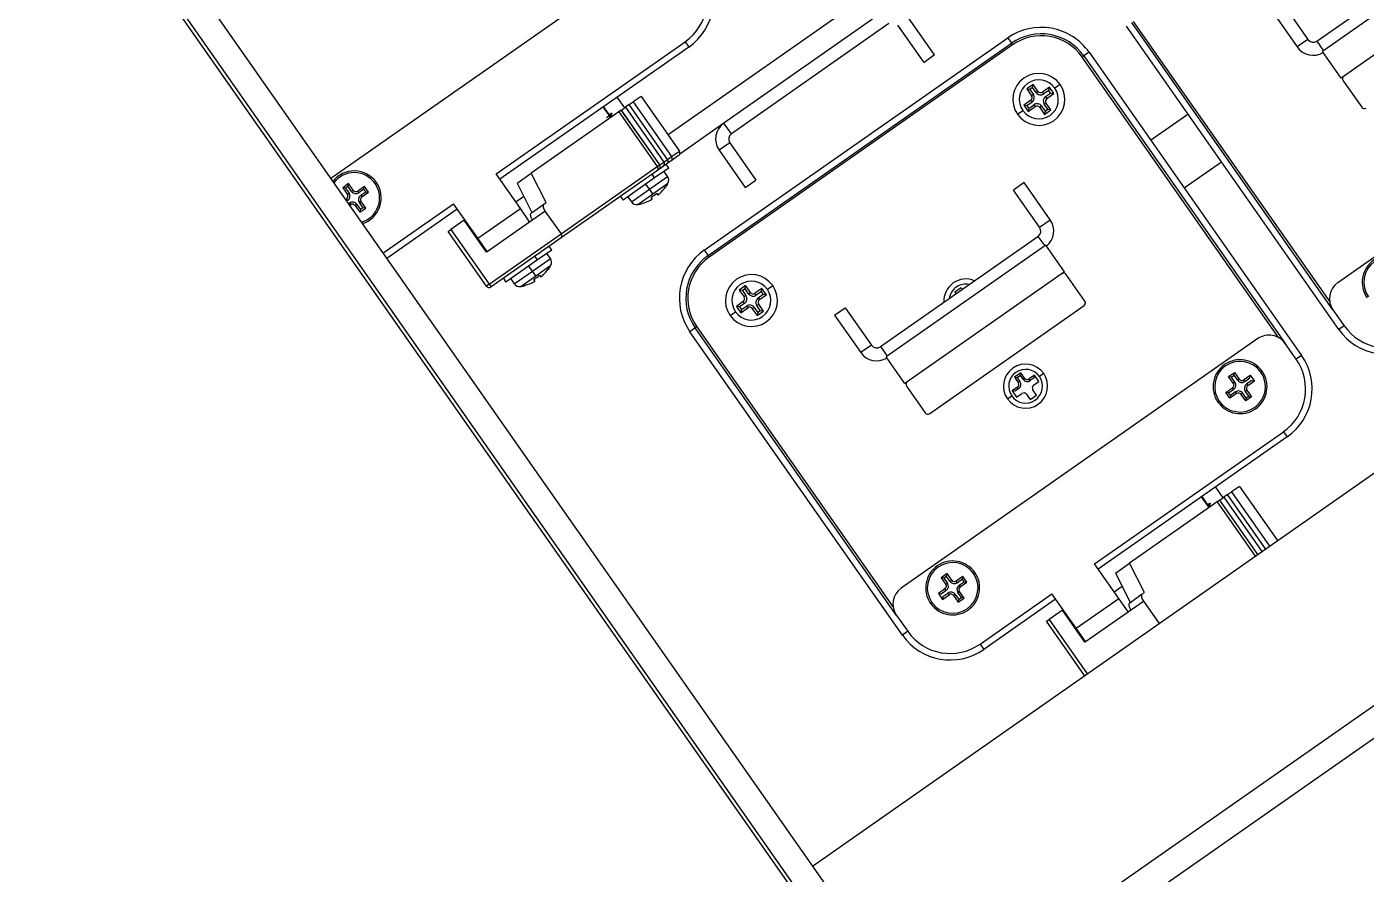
# Model space of a CAD drawing. Header units: millimetres. Extents: x 152904052 to 153933663, y 538271515 to 539240469.
# Drawn here: x 153459644.4 to 153459850.5, y 538574545 to 538574675.4 of the extents above; entities that cross this region are included whole.
import ezdxf

# ---------------------------------------------------------------- set-up
doc = ezdxf.new("R2010")
doc.units = ezdxf.units.MM
doc.layers.add('POWR', color=5, linetype='Continuous')

msp = doc.modelspace()

# ---------------------------------------------------------------- linework, layer by layer
at = {"layer": 'POWR', "color": 7}
for p, q in [((153459595.43, 538574788.78), (153459782.08, 538574522.22)), ((153459778.39, 538574519.64), (153459591.75, 538574786.19)), ((153459592.16, 538574786.48), (153459778.8, 538574519.93)), ((153459765.27, 538574546.22), (153460074.7, 538574762.89)), ((153458327.77, 538573498.9), (153460123.35, 538574756.18)), ((153459245.74, 538574146.67), (153460091.51, 538574738.89)), ((153459842.92, 538574673.23), (153459867.16, 538574690.21)), ((153459868.36, 538574688.85), (153459843.78, 538574671.64)), ((153459741.75, 538574687.48), (153459691.16, 538574652.06)), ((153459780.54, 538574685.04), (153459743.06, 538574658.79)), ((153459871.23, 538574684.75), (153459846.65, 538574667.54)), ((153459837.51, 538574679.21), (153459841.52, 538574673.47)), ((153459775.9, 538574677.58), (153459751.65, 538574660.6)), ((153459784.09, 538574671.11), (153459780.08, 538574676.84)), ((153459835.87, 538574678.06), (153459839.88, 538574672.33)), ((153459777.05, 538574675.94), (153459752.8, 538574658.96)), ((153459782.46, 538574669.96), (153459778.44, 538574675.69)), ((153459846.29, 538574628.84), (153459813.59, 538574675.53)), ((153459845.39, 538574631.87), (153459814.41, 538574676.1)), ((153459814.66, 538574676.27), (153459844.88, 538574633.11)), ((153459901.01, 538574674.47), (153459846.12, 538574636.04)), ((153459716.6, 538574652.78), (153459745.68, 538574673.14)), ((153459746.25, 538574672.32), (153459717.17, 538574651.96)), ((153459745.68, 538574673.14), (153459746.25, 538574672.32)), ((153459748.63, 538574641.03), (153459795.33, 538574673.72)), ((153459749.21, 538574640.21), (153459795.9, 538574672.9)), ((153459796.07, 538574672.66), (153459749.38, 538574639.96)), ((153459795.33, 538574673.72), (153459795.9, 538574672.9)), ((153459796.07, 538574672.66), (153459795.9, 538574672.9)), ((153459841.52, 538574673.47), (153459839.88, 538574672.33)), ((153459842.92, 538574673.23), (153459843.95, 538574671.75)), ((153459784.09, 538574671.11), (153459782.46, 538574669.96)), ((153459806.8, 538574670.77), (153459807.04, 538574670.94)), ((153459837.02, 538574627.6), (153459806.8, 538574670.77)), ((153459807.86, 538574671.51), (153459807.04, 538574670.94)), ((153459807.04, 538574670.94), (153459838.01, 538574626.7)), ((153459807.86, 538574671.51), (153459840.55, 538574624.82)), ((153459846.65, 538574667.54), (153459843.78, 538574671.64)), ((153459799.23, 538574666.57), (153459798.25, 538574665.88)), ((153459799.15, 538574666.08), (153459798.74, 538574665.8)), ((153459799.15, 538574666.08), (153459799.23, 538574666.57)), ((153459799.69, 538574665.3), (153459799.15, 538574666.08)), ((153459799.98, 538574665.51), (153459799.23, 538574666.57)), ((153459801.74, 538574666.13), (153459800.68, 538574665.38)), ((153459801.66, 538574665.64), (153459801.74, 538574666.13)), ((153459802.43, 538574665.15), (153459801.74, 538574666.13)), ((153459803.4, 538574666.55), (153459802.58, 538574665.98)), ((153459846.94, 538574667.13), (153459849.81, 538574663.04)), ((153459735.2, 538574664.58), (153459736.34, 538574662.94)), ((153459738.9, 538574664.73), (153459737.7, 538574663.89)), ((153459738.9, 538574664.73), (153459744.81, 538574656.29)), ((153459798.87, 538574664.12), (153459797.81, 538574663.38)), ((153459798.74, 538574665.8), (153459798.25, 538574665.88)), ((153459798.25, 538574665.88), (153459799, 538574664.82)), ((153459798.74, 538574665.8), (153459799.29, 538574665.02)), ((153459799.08, 538574663.83), (153459798.87, 538574664.12)), ((153459799.29, 538574665.02), (153459799, 538574664.82)), ((153459799.69, 538574665.3), (153459799.98, 538574665.51)), ((153459800.88, 538574665.1), (153459800.68, 538574665.38)), ((153459801.66, 538574665.64), (153459800.88, 538574665.1)), ((153459801.16, 538574664.69), (153459801.94, 538574665.23)), ((153459801.16, 538574664.69), (153459801.37, 538574664.4)), ((153459801.37, 538574664.4), (153459802.43, 538574665.15)), ((153459801.94, 538574665.23), (153459801.66, 538574665.64)), ((153459801.94, 538574665.23), (153459802.43, 538574665.15)), ((153459735.49, 538574662.34), (153459721.99, 538574652.89)), ((153459734.23, 538574661.46), (153459733.08, 538574663.1)), ((153459734.29, 538574661.51), (153459733.15, 538574663.15)), ((153459734.25, 538574662.09), (153459734.03, 538574661.89)), ((153459734.08, 538574661.97), (153459734.25, 538574662.09)), ((153459734.25, 538574662.09), (153459734.44, 538574662.17)), ((153459735.87, 538574662.61), (153459735.49, 538574662.34)), ((153459735.49, 538574662.34), (153459741.4, 538574653.91)), ((153459741.78, 538574654.18), (153459735.87, 538574662.61)), ((153459735.87, 538574662.61), (153459735.88, 538574662.61)), ((153459735.88, 538574662.61), (153459736.5, 538574663.05)), ((153459741.78, 538574654.18), (153459735.88, 538574662.61)), ((153459737.07, 538574663.45), (153459736.5, 538574663.05)), ((153459736.5, 538574663.05), (153459742.41, 538574654.62)), ((153459742.98, 538574655.02), (153459737.07, 538574663.45)), ((153459737.07, 538574663.45), (153459737.08, 538574663.45)), ((153459737.08, 538574663.45), (153459737.7, 538574663.89)), ((153459742.98, 538574655.02), (153459737.08, 538574663.45)), ((153459737.7, 538574663.89), (153459743.61, 538574655.46)), ((153459796.84, 538574661.97), (153459797.66, 538574662.54)), ((153459797.81, 538574663.38), (153459798.5, 538574662.39)), ((153459798.3, 538574663.29), (153459797.81, 538574663.38)), ((153459799.08, 538574663.83), (153459798.3, 538574663.29)), ((153459798.3, 538574663.29), (153459798.58, 538574662.88)), ((153459798.5, 538574662.39), (153459799.56, 538574663.14)), ((153459798.58, 538574662.88), (153459798.5, 538574662.39)), ((153459798.58, 538574662.88), (153459799.36, 538574663.43)), ((153459799.36, 538574663.43), (153459799.56, 538574663.14)), ((153459800.55, 538574663.22), (153459800.26, 538574663.02)), ((153459800.26, 538574663.02), (153459801, 538574661.95)), ((153459800.55, 538574663.22), (153459801.09, 538574662.44)), ((153459800.95, 538574663.5), (153459801.24, 538574663.7)), ((153459801.5, 538574662.73), (153459800.95, 538574663.5)), ((153459801, 538574661.95), (153459801.99, 538574662.64)), ((153459801.09, 538574662.44), (153459801, 538574661.95)), ((153459801.09, 538574662.44), (153459801.5, 538574662.73)), ((153459801.99, 538574662.64), (153459801.24, 538574663.7)), ((153459801.5, 538574662.73), (153459801.99, 538574662.64)), ((153459817.32, 538574658), (153459823.06, 538574662.01)), ((153459734.54, 538574661.68), (153459734.35, 538574661.68)), ((153459751.65, 538574660.6), (153459744.85, 538574655.84)), ((153459752.8, 538574658.96), (153459751.65, 538574660.6)), ((153459743.61, 538574655.46), (153459744.81, 538574656.29)), ((153459752.56, 538574657.57), (153459750.92, 538574656.42)), ((153459750.92, 538574656.42), (153459754.93, 538574650.69)), ((153459752.56, 538574657.57), (153459756.57, 538574651.84)), ((153459726.59, 538574643.54), (153459741.4, 538574653.91)), ((153459743.18, 538574653.69), (153459740.99, 538574652.16)), ((153459741.4, 538574653.91), (153459741.78, 538574654.18)), ((153459741.78, 538574654.18), (153459742.41, 538574654.62)), ((153459741.78, 538574654.18), (153459741.78, 538574654.18)), ((153459741.88, 538574653.63), (153459741.84, 538574653.7)), ((153459741.88, 538574653.63), (153459741.85, 538574653.61)), ((153459742.29, 538574653.92), (153459741.88, 538574653.63)), ((153459742.86, 538574654.32), (153459742.29, 538574653.92)), ((153459742.41, 538574654.62), (153459742.98, 538574655.02)), ((153459743.18, 538574653.69), (153459742.78, 538574654.27)), ((153459743.05, 538574654.45), (153459742.86, 538574654.32)), ((153459742.98, 538574655.02), (153459743.61, 538574655.46)), ((153459742.98, 538574655.02), (153459742.98, 538574655.02)), ((153459743.08, 538574654.47), (153459743.04, 538574654.54)), ((153459743.08, 538574654.47), (153459743.05, 538574654.45)), ((153459743.49, 538574654.76), (153459743.08, 538574654.47)), ((153459744.68, 538574655.6), (153459743.49, 538574654.76)), ((153459822.49, 538574650.62), (153459828.22, 538574654.64)), ((153459720.33, 538574647.46), (153459716.6, 538574652.78)), ((153459719.82, 538574651.37), (153459721.99, 538574652.89)), ((153459724.28, 538574648.39), (153459721.99, 538574652.89)), ((153459741.28, 538574653.22), (153459726.63, 538574642.96)), ((153459740.99, 538574652.16), (153459736.14, 538574648.76)), ((153459740.21, 538574650.45), (153459742.99, 538574652.4)), ((153459740.99, 538574652.16), (153459740.59, 538574652.73)), ((153459741.66, 538574653.48), (153459741.28, 538574653.22)), ((153459741.85, 538574653.61), (153459741.66, 538574653.48)), ((153459742.99, 538574652.4), (153459742.45, 538574653.18)), ((153459754.93, 538574650.69), (153459756.57, 538574651.84)), ((153459693.9, 538574651.29), (153459693, 538574650.66)), ((153459693, 538574650.66), (153459693.72, 538574649.63)), ((153459693.43, 538574650.58), (153459693, 538574650.66)), ((153459693.82, 538574650.86), (153459693.43, 538574650.58)), ((153459693.43, 538574650.58), (153459693.97, 538574649.81)), ((153459693.97, 538574649.81), (153459693.72, 538574649.63)), ((153459693.82, 538574650.86), (153459693.9, 538574651.29)), ((153459694.37, 538574650.09), (153459693.82, 538574650.86)), ((153459694.62, 538574650.27), (153459693.9, 538574651.29)), ((153459694.37, 538574650.09), (153459694.62, 538574650.27)), ((153459696.34, 538574650.86), (153459695.31, 538574650.14)), ((153459695.49, 538574649.89), (153459695.31, 538574650.14)), ((153459696.26, 538574650.43), (153459695.49, 538574649.89)), ((153459695.77, 538574649.49), (153459696.54, 538574650.03)), ((153459695.94, 538574649.24), (153459696.97, 538574649.96)), ((153459696.26, 538574650.43), (153459696.34, 538574650.86)), ((153459696.54, 538574650.03), (153459696.26, 538574650.43)), ((153459696.97, 538574649.96), (153459696.34, 538574650.86)), ((153459696.54, 538574650.03), (153459696.97, 538574649.96)), ((153459697.96, 538574651.33), (153459698.17, 538574651.47)), ((153459719.82, 538574651.37), (153459722.11, 538574646.87)), ((153459737.42, 538574648.5), (153459740.21, 538574650.45)), ((153459738.4, 538574648.09), (153459740.72, 538574649.71)), ((153459740.21, 538574650.45), (153459739.66, 538574651.23)), ((153459740.72, 538574649.71), (153459740.21, 538574650.45)), ((153459740.72, 538574649.71), (153459743.05, 538574651.34)), ((153459741.29, 538574649.8), (153459741.5, 538574649.55)), ((153459742.64, 538574650.74), (153459742.66, 538574650.73)), ((153459797.86, 538574651.45), (153459796.22, 538574650.3)), ((153459800.24, 538574644.57), (153459796.22, 538574650.3)), ((153459801.88, 538574645.71), (153459797.86, 538574651.45)), ((153459693.59, 538574648.94), (153459693.43, 538574648.82)), ((153459693.77, 538574648.69), (153459693.59, 538574648.94)), ((153459693.77, 538574648.69), (153459693.61, 538574648.57)), ((153459693.88, 538574648.17), (153459694.05, 538574648.29)), ((153459694.05, 538574648.29), (153459694.22, 538574648.04)), ((153459694.06, 538574647.92), (153459694.22, 538574648.04)), ((153459695.17, 538574648.09), (153459694.92, 538574647.91)), ((153459694.92, 538574647.91), (153459695.64, 538574646.89)), ((153459695.17, 538574648.09), (153459695.71, 538574647.32)), ((153459695.57, 538574648.37), (153459695.82, 538574648.55)), ((153459696.11, 538574647.6), (153459695.57, 538574648.37)), ((153459695.64, 538574646.89), (153459696.54, 538574647.52)), ((153459695.71, 538574647.32), (153459696.11, 538574647.6)), ((153459695.77, 538574649.49), (153459695.94, 538574649.24)), ((153459696.54, 538574647.52), (153459695.82, 538574648.55)), ((153459696.11, 538574647.6), (153459696.54, 538574647.52)), ((153459699.19, 538574640.59), (153459710.05, 538574648.19)), ((153459713.78, 538574642.87), (153459710.05, 538574648.19)), ((153459713.78, 538574642.87), (153459720.33, 538574647.46)), ((153459720.87, 538574649.3), (153459719.64, 538574648.44)), ((153459721.76, 538574645.41), (153459720.33, 538574647.46)), ((153459722.03, 538574646.82), (153459723.94, 538574648.15)), ((153459723.94, 538574648.15), (153459724.28, 538574648.39)), ((153459735.74, 538574649.33), (153459736.14, 538574648.76)), ((153459736.88, 538574649.28), (153459737.42, 538574648.5)), ((153459739.11, 538574648.24), (153459739.1, 538574648.26)), ((153459740.61, 538574648.93), (153459740.45, 538574649.2)), ((153459695.71, 538574647.32), (153459695.64, 538574646.89)), ((153459710.62, 538574647.37), (153459699.77, 538574639.77)), ((153459711.67, 538574645.67), (153459709.62, 538574644.23)), ((153459711.67, 538574645.67), (153459711.77, 538574645.73)), ((153459715.11, 538574640.75), (153459711.67, 538574645.67)), ((153459715.21, 538574640.82), (153459721.76, 538574645.41)), ((153459721.76, 538574645.41), (153459724.12, 538574647.06)), ((153459724.12, 538574647.06), (153459726.59, 538574643.54)), ((153459800.24, 538574644.57), (153459801.88, 538574645.71)), ((153459709.21, 538574643.94), (153459709.62, 538574644.23)), ((153459715.12, 538574635.51), (153459709.21, 538574643.94)), ((153459709.62, 538574644.23), (153459715.53, 538574635.79)), ((153459715.53, 538574635.79), (153459726.59, 538574643.54)), ((153459715.21, 538574640.82), (153459713.78, 538574642.87)), ((153459726.63, 538574642.96), (153459715.82, 538574635.38)), ((153459725.16, 538574641.07), (153459724.76, 538574641.65)), ((153459775.74, 538574626.2), (153459799.99, 538574643.17)), ((153459801.19, 538574641.81), (153459776.61, 538574624.61)), ((153459799.99, 538574643.17), (153459801.02, 538574641.7)), ((153459804.06, 538574637.72), (153459801.19, 538574641.81)), ((153459714.88, 538574641.08), (153459714.94, 538574641.21)), ((153459714.94, 538574641), (153459715.04, 538574641.06)), ((153459715.11, 538574640.75), (153459715.21, 538574640.82)), ((153459722.97, 538574639.54), (153459718.12, 538574636.14)), ((153459722.19, 538574637.83), (153459724.97, 538574639.78)), ((153459722.97, 538574639.54), (153459722.57, 538574640.11)), ((153459725.16, 538574641.07), (153459722.97, 538574639.54)), ((153459724.97, 538574639.78), (153459724.43, 538574640.56)), ((153459748.63, 538574641.03), (153459749.21, 538574640.21)), ((153459749.38, 538574639.96), (153459749.21, 538574640.21)), ((153459719.4, 538574635.88), (153459722.19, 538574637.83)), ((153459722.19, 538574637.83), (153459721.64, 538574638.61)), ((153459722.7, 538574637.09), (153459722.19, 538574637.83)), ((153459722.7, 538574637.09), (153459725.02, 538574638.72)), ((153459723.27, 538574637.18), (153459723.47, 538574636.94)), ((153459724.62, 538574638.12), (153459724.64, 538574638.11)), ((153459804.06, 538574637.72), (153459779.48, 538574620.51)), ((153459807.21, 538574633.21), (153459804.34, 538574637.31)), ((153459715.53, 538574635.79), (153459715.12, 538574635.51)), ((153459715.53, 538574635.79), (153459715.82, 538574635.38)), ((153459717.72, 538574636.71), (153459718.12, 538574636.14)), ((153459718.86, 538574636.66), (153459719.4, 538574635.88)), ((153459720.38, 538574635.47), (153459722.7, 538574637.09)), ((153459721.09, 538574635.62), (153459721.08, 538574635.64)), ((153459722.58, 538574636.31), (153459722.43, 538574636.59)), ((153459755, 538574635.6), (153459754.02, 538574634.91)), ((153459754.91, 538574635.11), (153459754.51, 538574634.82)), ((153459754.91, 538574635.11), (153459755, 538574635.6)), ((153459755.46, 538574634.33), (153459754.91, 538574635.11)), ((153459755.75, 538574634.53), (153459755, 538574635.6)), ((153459757.51, 538574635.16), (153459756.44, 538574634.41)), ((153459757.42, 538574634.67), (153459757.51, 538574635.16)), ((153459758.2, 538574634.17), (153459757.51, 538574635.16)), ((153459759.16, 538574635.58), (153459758.34, 538574635.01)), ((153459788.19, 538574635.27), (153459787.2, 538574634.59)), ((153459788.36, 538574635.03), (153459788.19, 538574635.27)), ((153459754.64, 538574633.15), (153459753.58, 538574632.4)), ((153459754.02, 538574634.91), (153459754.76, 538574633.84)), ((153459754.51, 538574634.82), (153459754.02, 538574634.91)), ((153459754.51, 538574634.82), (153459755.05, 538574634.05)), ((153459754.84, 538574632.86), (153459754.64, 538574633.15)), ((153459755.05, 538574634.05), (153459754.76, 538574633.84)), ((153459755.46, 538574634.33), (153459755.75, 538574634.53)), ((153459756.64, 538574634.12), (153459756.44, 538574634.41)), ((153459757.42, 538574634.67), (153459756.64, 538574634.12)), ((153459756.93, 538574633.71), (153459757.71, 538574634.26)), ((153459756.93, 538574633.71), (153459757.13, 538574633.43)), ((153459757.13, 538574633.43), (153459758.2, 538574634.17)), ((153459757.71, 538574634.26), (153459757.42, 538574634.67)), ((153459757.71, 538574634.26), (153459758.2, 538574634.17)), ((153459787.2, 538574634.59), (153459787.38, 538574634.34)), ((153459752.61, 538574630.99), (153459753.43, 538574631.57)), ((153459753.58, 538574632.4), (153459754.26, 538574631.42)), ((153459754.06, 538574632.32), (153459753.58, 538574632.4)), ((153459754.84, 538574632.86), (153459754.06, 538574632.32)), ((153459754.06, 538574632.32), (153459754.35, 538574631.91)), ((153459754.26, 538574631.42), (153459755.33, 538574632.17)), ((153459754.35, 538574631.91), (153459754.26, 538574631.42)), ((153459754.35, 538574631.91), (153459755.13, 538574632.45)), ((153459755.13, 538574632.45), (153459755.33, 538574632.17)), ((153459756.31, 538574632.24), (153459756.03, 538574632.04)), ((153459756.03, 538574632.04), (153459756.77, 538574630.98)), ((153459756.31, 538574632.24), (153459756.86, 538574631.47)), ((153459756.72, 538574632.53), (153459757.01, 538574632.73)), ((153459757.26, 538574631.75), (153459756.72, 538574632.53)), ((153459756.77, 538574630.98), (153459757.75, 538574631.67)), ((153459756.86, 538574631.47), (153459756.77, 538574630.98)), ((153459756.86, 538574631.47), (153459757.26, 538574631.75)), ((153459757.75, 538574631.67), (153459757.01, 538574632.73)), ((153459757.26, 538574631.75), (153459757.75, 538574631.67)), ((153459768.7, 538574631.03), (153459770.34, 538574632.18)), ((153459768.7, 538574631.03), (153459772.71, 538574625.29)), ((153459770.34, 538574632.18), (153459774.35, 538574626.44)), ((153459783.33, 538574615.88), (153459807.09, 538574632.52)), ((153459845.39, 538574631.87), (153459847.11, 538574629.41)), ((153459747.24, 538574629.07), (153459746.42, 538574628.49)), ((153459747.49, 538574629.24), (153459747.24, 538574629.07)), ((153459778.22, 538574584.83), (153459747.24, 538574629.07)), ((153459747.49, 538574629.24), (153459777.71, 538574586.08)), ((153459847.11, 538574629.41), (153459846.29, 538574628.84)), ((153459779.12, 538574581.8), (153459746.42, 538574628.49)), ((153459833.84, 538574627.44), (153459778.95, 538574589.01)), ((153459774.35, 538574626.44), (153459772.71, 538574625.29)), ((153459775.74, 538574626.2), (153459776.78, 538574624.72)), ((153459839.74, 538574624.25), (153459838.01, 538574626.7)), ((153459840.55, 538574624.82), (153459839.74, 538574624.25)), ((153459779.48, 538574620.51), (153459776.61, 538574624.61)), ((153459797.36, 538574622.17), (153459796.38, 538574621.48)), ((153459796.38, 538574621.48), (153459796.96, 538574620.66)), ((153459796.81, 538574621.4), (153459796.38, 538574621.48)), ((153459797.29, 538574621.74), (153459796.81, 538574621.4)), ((153459796.81, 538574621.4), (153459797.21, 538574620.84)), ((153459797.21, 538574620.84), (153459796.96, 538574620.66)), ((153459797.29, 538574621.74), (153459797.36, 538574622.17)), ((153459797.69, 538574621.17), (153459797.29, 538574621.74)), ((153459797.94, 538574621.35), (153459797.36, 538574622.17)), ((153459797.69, 538574621.17), (153459797.94, 538574621.35)), ((153459799.45, 538574621.8), (153459798.63, 538574621.23)), ((153459798.81, 538574620.97), (153459798.63, 538574621.23)), ((153459799.38, 538574621.37), (153459798.81, 538574620.97)), ((153459799.32, 538574620.24), (153459800.14, 538574620.82)), ((153459799.38, 538574621.37), (153459799.45, 538574621.8)), ((153459800.14, 538574620.82), (153459799.45, 538574621.8)), ((153459800.86, 538574622.05), (153459800.21, 538574621.59)), ((153459829.32, 538574621.59), (153459830.22, 538574622.23)), ((153459830.04, 538574620.57), (153459829.32, 538574621.59)), ((153459829.75, 538574621.52), (153459829.32, 538574621.59)), ((153459829.75, 538574621.52), (153459830.15, 538574621.8)), ((153459830.29, 538574620.75), (153459829.75, 538574621.52)), ((153459830.29, 538574620.75), (153459830.04, 538574620.57)), ((153459830.15, 538574621.8), (153459830.22, 538574622.23)), ((153459830.15, 538574621.8), (153459830.69, 538574621.03)), ((153459830.22, 538574622.23), (153459830.94, 538574621.2)), ((153459830.69, 538574621.03), (153459830.94, 538574621.2)), ((153459831.64, 538574621.08), (153459832.66, 538574621.8)), ((153459831.81, 538574620.83), (153459831.64, 538574621.08)), ((153459831.81, 538574620.83), (153459832.59, 538574621.37)), ((153459832.86, 538574620.97), (153459832.09, 538574620.43)), ((153459833.29, 538574620.9), (153459832.27, 538574620.18)), ((153459832.59, 538574621.37), (153459832.66, 538574621.8)), ((153459832.66, 538574621.8), (153459833.29, 538574620.9)), ((153459832.86, 538574620.97), (153459833.29, 538574620.9)), ((153459834.29, 538574622.26), (153459834.49, 538574622.41)), ((153459779.77, 538574620.1), (153459782.64, 538574616.01)), ((153459795.29, 538574618.15), (153459795.95, 538574618.61)), ((153459796.83, 538574619.96), (153459796.01, 538574619.39)), ((153459796.01, 538574619.39), (153459796.7, 538574618.41)), ((153459796.44, 538574619.32), (153459796.01, 538574619.39)), ((153459797.01, 538574619.71), (153459796.44, 538574619.32)), ((153459796.7, 538574618.41), (153459797.52, 538574618.98)), ((153459797.01, 538574619.71), (153459796.83, 538574619.96)), ((153459798.22, 538574618.86), (153459798.79, 538574618.04)), ((153459798.79, 538574618.04), (153459799.77, 538574618.73)), ((153459799.77, 538574618.73), (153459799.2, 538574619.55)), ((153459828.89, 538574619.16), (153459829.92, 538574619.87)), ((153459829.52, 538574618.26), (153459828.89, 538574619.16)), ((153459829.32, 538574619.08), (153459828.89, 538574619.16)), ((153459829.32, 538574619.08), (153459830.09, 538574619.62)), ((153459829.6, 538574618.68), (153459829.32, 538574619.08)), ((153459830.55, 538574618.97), (153459829.52, 538574618.26)), ((153459829.6, 538574618.68), (153459829.52, 538574618.26)), ((153459830.37, 538574619.23), (153459829.6, 538574618.68)), ((153459830.09, 538574619.62), (153459829.92, 538574619.87)), ((153459830.37, 538574619.23), (153459830.55, 538574618.97)), ((153459831.5, 538574619.03), (153459831.24, 538574618.85)), ((153459831.96, 538574617.83), (153459831.24, 538574618.85)), ((153459832.04, 538574618.25), (153459831.5, 538574619.03)), ((153459831.89, 538574619.31), (153459832.15, 538574619.48)), ((153459831.89, 538574619.31), (153459832.44, 538574618.53)), ((153459832.09, 538574620.43), (153459832.27, 538574620.18)), ((153459832.15, 538574619.48), (153459832.86, 538574618.46)), ((153459827.9, 538574617.79), (153459827.69, 538574617.65)), ((153459832.86, 538574618.46), (153459831.96, 538574617.83)), ((153459832.04, 538574618.25), (153459831.96, 538574617.83)), ((153459832.44, 538574618.53), (153459832.04, 538574618.25)), ((153459832.44, 538574618.53), (153459832.86, 538574618.46)), ((153459808.69, 538574592.74), (153459837.77, 538574613.1)), ((153459837.77, 538574613.1), (153459838.34, 538574612.29)), ((153459838.34, 538574612.29), (153459809.26, 538574591.92)), ((153459827.29, 538574604.54), (153459828.43, 538574602.9)), ((153459830.99, 538574604.69), (153459829.79, 538574603.86)), ((153459830.99, 538574604.69), (153459836.84, 538574596.34)), ((153459827.58, 538574602.31), (153459814.08, 538574592.85)), ((153459826.32, 538574601.42), (153459825.17, 538574603.06)), ((153459826.38, 538574601.47), (153459825.24, 538574603.11)), ((153459826.34, 538574602.05), (153459826.53, 538574602.13)), ((153459827.96, 538574602.58), (153459827.58, 538574602.31)), ((153459827.58, 538574602.31), (153459833.43, 538574593.95)), ((153459827.96, 538574602.58), (153459827.97, 538574602.58)), ((153459833.81, 538574594.22), (153459827.96, 538574602.58)), ((153459827.97, 538574602.58), (153459828.59, 538574603.02)), ((153459833.82, 538574594.22), (153459827.97, 538574602.58)), ((153459829.16, 538574603.42), (153459828.59, 538574603.02)), ((153459828.59, 538574603.02), (153459834.44, 538574594.66)), ((153459829.16, 538574603.42), (153459829.17, 538574603.42)), ((153459835.01, 538574595.06), (153459829.16, 538574603.42)), ((153459829.17, 538574603.42), (153459829.79, 538574603.86)), ((153459835.02, 538574595.06), (153459829.17, 538574603.42)), ((153459829.79, 538574603.86), (153459835.64, 538574595.5)), ((153459826.34, 538574602.05), (153459826.12, 538574601.85)), ((153459826.63, 538574601.64), (153459826.44, 538574601.64)), ((153459812.42, 538574587.42), (153459808.69, 538574592.74)), ((153459811.91, 538574591.34), (153459814.08, 538574592.85)), ((153459816.37, 538574588.35), (153459814.08, 538574592.85)), ((153459785.99, 538574591.25), (153459785.09, 538574590.62)), ((153459785.09, 538574590.62), (153459785.81, 538574589.6)), ((153459785.52, 538574590.55), (153459785.09, 538574590.62)), ((153459785.91, 538574590.83), (153459785.52, 538574590.55)), ((153459785.52, 538574590.55), (153459786.06, 538574589.77)), ((153459786.06, 538574589.77), (153459785.81, 538574589.6)), ((153459785.91, 538574590.83), (153459785.99, 538574591.25)), ((153459786.46, 538574590.05), (153459785.91, 538574590.83)), ((153459786.71, 538574590.23), (153459785.99, 538574591.25)), ((153459786.46, 538574590.05), (153459786.71, 538574590.23)), ((153459788.43, 538574590.82), (153459787.4, 538574590.11)), ((153459787.58, 538574589.85), (153459787.4, 538574590.11)), ((153459788.35, 538574590.4), (153459787.58, 538574589.85)), ((153459787.86, 538574589.46), (153459788.63, 538574590)), ((153459788.03, 538574589.21), (153459789.06, 538574589.92)), ((153459788.35, 538574590.4), (153459788.43, 538574590.82)), ((153459788.63, 538574590), (153459788.35, 538574590.4)), ((153459789.06, 538574589.92), (153459788.43, 538574590.82)), ((153459788.63, 538574590), (153459789.06, 538574589.92)), ((153459790.05, 538574591.29), (153459790.26, 538574591.43)), ((153459811.91, 538574591.34), (153459814.2, 538574586.84)), ((153459785.68, 538574588.9), (153459784.66, 538574588.18)), ((153459784.66, 538574588.18), (153459785.29, 538574587.28)), ((153459785.09, 538574588.11), (153459784.66, 538574588.18)), ((153459785.86, 538574588.65), (153459785.09, 538574588.11)), ((153459785.29, 538574587.28), (153459786.31, 538574588)), ((153459785.37, 538574587.71), (153459785.29, 538574587.28)), ((153459785.37, 538574587.71), (153459786.14, 538574588.25)), ((153459785.86, 538574588.65), (153459785.68, 538574588.9)), ((153459786.14, 538574588.25), (153459786.31, 538574588)), ((153459787.26, 538574588.05), (153459787.01, 538574587.88)), ((153459787.01, 538574587.88), (153459787.73, 538574586.85)), ((153459787.26, 538574588.05), (153459787.8, 538574587.28)), ((153459787.66, 538574588.33), (153459787.91, 538574588.51)), ((153459788.2, 538574587.56), (153459787.66, 538574588.33)), ((153459787.86, 538574589.46), (153459788.03, 538574589.21)), ((153459788.63, 538574587.48), (153459787.91, 538574588.51)), ((153459791.08, 538574580.41), (153459802.14, 538574588.15)), ((153459805.87, 538574582.83), (153459802.14, 538574588.15)), ((153459812.96, 538574589.27), (153459811.73, 538574588.4)), ((153459814.12, 538574586.78), (153459816.03, 538574588.12)), ((153459816.03, 538574588.12), (153459816.37, 538574588.35)), ((153459783.66, 538574586.82), (153459783.46, 538574586.67)), ((153459787.73, 538574586.85), (153459788.63, 538574587.48)), ((153459787.8, 538574587.28), (153459787.73, 538574586.85)), ((153459787.8, 538574587.28), (153459788.2, 538574587.56)), ((153459788.2, 538574587.56), (153459788.63, 538574587.48)), ((153459802.71, 538574587.34), (153459791.65, 538574579.59)), ((153459803.76, 538574585.63), (153459801.71, 538574584.19)), ((153459803.76, 538574585.63), (153459803.86, 538574585.7)), ((153459807.2, 538574580.71), (153459803.76, 538574585.63)), ((153459805.87, 538574582.83), (153459812.42, 538574587.42)), ((153459813.85, 538574585.37), (153459812.42, 538574587.42)), ((153459813.85, 538574585.37), (153459816.21, 538574587.02)), ((153459816.21, 538574587.02), (153459818.62, 538574583.58)), ((153459778.22, 538574584.83), (153459779.94, 538574582.38)), ((153459801.3, 538574583.91), (153459801.71, 538574584.19)), ((153459807.15, 538574575.55), (153459801.3, 538574583.91)), ((153459801.71, 538574584.19), (153459807.56, 538574575.84)), ((153459807.3, 538574580.78), (153459813.85, 538574585.37)), ((153459779.94, 538574582.38), (153459779.12, 538574581.8)), ((153459807.3, 538574580.78), (153459805.87, 538574582.83)), ((153459791.08, 538574580.41), (153459791.65, 538574579.59)), ((153459806.97, 538574581.04), (153459807.03, 538574581.17)), ((153459807.03, 538574580.96), (153459807.13, 538574581.03)), ((153459807.2, 538574580.71), (153459807.3, 538574580.78))]:
    msp.add_line(p, q, dxfattribs=at)
for centre, radius, start, end in [((153459741.09, 538574679.69), 9, 305, 35), ((153459741.09, 538574679.69), 8, 305, 35), ((153459800.49, 538574666.35), 9, 35, 125), ((153459800.49, 538574666.35), 8, 35, 125), ((153459800.49, 538574666.35), 7.7, 35, 125), ((153459842.34, 538574674.05), 3, 215, 301.1774), ((153459842.34, 538574674.05), 1, 215, 305), ((153459800.12, 538574664.26), 4, 35, 215), ((153459800.12, 538574664.26), 4, 215, 35), ((153459800.12, 538574664.26), 3, 35, 215), ((153459847.35, 538574667.42), 0.5, 125, 215), ((153459800.12, 538574664.26), 3, 215, 35), ((153459798.59, 538574664.53), 0.5, 305, 35), ((153459798.59, 538574664.53), 0.851, 305, 35), ((153459800.39, 538574665.79), 0.851, 215, 305), ((153459800.39, 538574665.79), 0.5, 215, 305), ((153459801.65, 538574663.99), 0.851, 125, 215), ((153459801.65, 538574663.99), 0.5, 125, 215), ((153459799.85, 538574662.73), 0.851, 35, 125), ((153459799.85, 538574662.73), 0.5, 35, 125), ((153459850.22, 538574663.33), 0.5, 215, 305), ((153459753.38, 538574658.14), 3, 125, 215), ((153459753.38, 538574658.14), 1, 125, 215), ((153459741.37, 538574653.89), 0.5, 305, 35), ((153459741.37, 538574653.89), 0.499, 305.07, 35.0698), ((153459741.89, 538574653.71), 0.103, 217.4159, 246.5165), ((153459742, 538574654.33), 0.499, 305.07, 35.0698), ((153459742.57, 538574654.73), 0.5, 305, 35), ((153459742.57, 538574654.73), 0.499, 305.07, 35.0698), ((153459743.09, 538574654.55), 0.103, 217.4159, 246.5165), ((153459743.2, 538574655.17), 0.499, 305.07, 35.0698), ((153459694.77, 538574649.09), 4.15, 35, 142.53), ((153459694.77, 538574649.09), 3.9, 35, 143.6939), ((153459742.17, 538574651.83), 1, 330.8721, 35), ((153459693.31, 538574649.35), 0.5, 305, 35), ((153459693.31, 538574649.35), 0.807, 305, 35), ((153459695.03, 538574650.55), 0.807, 215, 305), ((153459695.03, 538574650.55), 0.5, 215, 305), ((153459694.77, 538574649.09), 3.9, 286.3061, 35), ((153459694.77, 538574649.09), 4.15, 287.47, 35), ((153459737.26, 538574654.66), 6.32, 300.3185, 309.6814), ((153459737.34, 538574654.54), 6.52, 312.4848, 324.3917), ((153459737.37, 538574654.5), 6.5, 324.4786, 330.8721), ((153459694.51, 538574647.63), 0.807, 35, 125), ((153459694.51, 538574647.63), 0.5, 35, 125), ((153459696.23, 538574648.83), 0.807, 125, 215), ((153459696.23, 538574648.83), 0.5, 125, 215), ((153459738.24, 538574649.07), 1, 215, 279.1279), ((153459737.37, 538574654.5), 6.5, 279.1279, 285.5214), ((153459737.34, 538574654.54), 6.52, 285.6083, 297.5152), ((153459799.42, 538574643.99), 3, 308.8226, 35), ((153459799.42, 538574643.99), 1, 305, 35), ((153459724.15, 538574639.21), 1, 330.8721, 35), ((153459753.8, 538574633.66), 9, 125, 215), ((153459753.8, 538574633.66), 8, 125, 215), ((153459753.8, 538574633.66), 7.7, 125, 215), ((153459854.03, 538574636.09), 4.15, 35, 215), ((153459854.03, 538574636.09), 3.9, 35, 215), ((153459719.24, 538574642.04), 6.32, 300.3185, 309.6814), ((153459719.32, 538574641.92), 6.52, 312.4848, 324.3917), ((153459719.35, 538574641.88), 6.5, 324.4786, 330.8721), ((153459755.89, 538574633.29), 4, 35, 215), ((153459803.93, 538574637.02), 0.5, 35, 125), ((153459715.53, 538574635.79), 0.5, 215, 305), ((153459720.22, 538574636.45), 1, 215, 279.1279), ((153459719.35, 538574641.88), 6.5, 279.1279, 285.5214), ((153459719.32, 538574641.92), 6.52, 285.6083, 297.5152), ((153459755.89, 538574633.29), 4, 215, 35), ((153459755.89, 538574633.29), 3, 35, 215), ((153459788.9, 538574633.21), 3.4, 66.9657, 183.0343), ((153459788.9, 538574633.21), 2.6, 78.8131, 171.1869), ((153459847.84, 538574633.59), 3, 125, 215), ((153459755.89, 538574633.29), 3, 215, 35), ((153459754.35, 538574633.56), 0.5, 305, 35), ((153459754.35, 538574633.56), 0.851, 305, 35), ((153459756.16, 538574634.82), 0.851, 215, 305), ((153459756.16, 538574634.82), 0.5, 215, 305), ((153459757.42, 538574633.02), 0.851, 125, 215), ((153459757.42, 538574633.02), 0.5, 125, 215), ((153459806.8, 538574632.93), 0.5, 305, 35), ((153459755.62, 538574631.76), 0.851, 35, 125), ((153459755.62, 538574631.76), 0.5, 35, 125), ((153459853.66, 538574634), 8, 215, 305), ((153459835.56, 538574624.98), 3, 35, 125), ((153459853.66, 538574634), 9, 215, 305), ((153459775.17, 538574627.01), 3, 215, 301.1774), ((153459775.17, 538574627.01), 1, 215, 305), ((153459833.18, 538574619.66), 9, 305, 35), ((153459798.08, 538574620.1), 3.4, 35, 215), ((153459798.08, 538574620.1), 2.6, 35, 215), ((153459831.09, 538574620.03), 4.15, 35, 215), ((153459831.09, 538574620.03), 3.9, 35, 215), ((153459833.18, 538574619.66), 8, 305, 35), ((153459780.18, 538574620.39), 0.5, 125, 215), ((153459798.08, 538574620.1), 3.4, 215, 35), ((153459798.08, 538574620.1), 2.6, 215, 35), ((153459796.55, 538574620.37), 0.5, 305, 35), ((153459796.55, 538574620.37), 0.807, 305, 35), ((153459798.35, 538574621.64), 0.807, 215, 305), ((153459798.35, 538574621.64), 0.5, 215, 305), ((153459831.09, 538574620.03), 4.15, 215, 35), ((153459831.09, 538574620.03), 3.9, 215, 35), ((153459829.63, 538574620.28), 0.807, 305, 35), ((153459831.35, 538574621.49), 0.807, 215, 305), ((153459831.35, 538574621.49), 0.5, 215, 305), ((153459797.81, 538574618.57), 0.5, 35, 125), ((153459799.61, 538574619.83), 0.5, 125, 215), ((153459829.63, 538574620.28), 0.5, 305, 35), ((153459830.84, 538574618.56), 0.807, 35, 125), ((153459830.84, 538574618.56), 0.5, 35, 125), ((153459832.56, 538574619.77), 0.807, 125, 215), ((153459832.56, 538574619.77), 0.5, 125, 215), ((153459783.05, 538574616.29), 0.5, 215, 305), ((153459786.86, 538574589.05), 4.15, 35, 215), ((153459786.86, 538574589.05), 3.9, 35, 215), ((153459786.86, 538574589.05), 4.15, 215, 35), ((153459786.86, 538574589.05), 3.9, 215, 35), ((153459785.4, 538574589.31), 0.807, 305, 35), ((153459787.12, 538574590.52), 0.807, 215, 305), ((153459787.12, 538574590.52), 0.5, 215, 305), ((153459780.67, 538574586.55), 3, 125, 215), ((153459785.4, 538574589.31), 0.5, 305, 35), ((153459786.6, 538574587.59), 0.807, 35, 125), ((153459786.6, 538574587.59), 0.5, 35, 125), ((153459788.32, 538574588.8), 0.807, 125, 215), ((153459788.32, 538574588.8), 0.5, 125, 215), ((153459786.49, 538574586.96), 9, 215, 305), ((153459786.49, 538574586.96), 8, 215, 305)]:
    msp.add_arc(centre, radius, start, end, dxfattribs=at)
for points, knots in [([(153459734.42, 538574662.13), (153459734.42, 538574662.12), (153459734.41, 538574662.09), (153459734.14, 538574661.85), (153459733.78, 538574661.56), (153459733.59, 538574661.41)], [0, 0, 0, 0, 0.212902, 0.581197, 1, 1, 1, 1]), ([(153459734.3, 538574661.75), (153459734.33, 538574661.81), (153459734.37, 538574661.95), (153459734.42, 538574662.09), (153459734.45, 538574662.15)], [0, 0, 0, 0, 0.4998935, 1, 1, 1, 1]), ([(153459734.03, 538574661.53), (153459734.12, 538574661.58), (153459734.29, 538574661.67), (153459734.37, 538574661.69), (153459734.35, 538574661.66), (153459734.34, 538574661.65)], [0, 0, 0, 0, 0.402272, 0.802406, 1, 1, 1, 1]), ([(153459744.68, 538574655.6), (153459744.74, 538574655.64), (153459744.85, 538574655.74), (153459744.91, 538574655.95), (153459744.89, 538574656.14), (153459744.83, 538574656.24), (153459744.81, 538574656.29)], [0, 0, 0, 0, 0.270336, 0.562527, 0.789797, 1, 1, 1, 1]), ([(153459741.4, 538574653.91), (153459741.42, 538574653.87), (153459741.47, 538574653.78), (153459741.5, 538574653.64), (153459741.48, 538574653.48), (153459741.41, 538574653.32), (153459741.32, 538574653.25), (153459741.28, 538574653.22)], [0, 0, 0, 0, 0.174928, 0.36388, 0.560047, 0.788091, 1, 1, 1, 1]), ([(153459741.5, 538574649.55), (153459741.5, 538574649.55), (153459741.52, 538574649.55), (153459741.58, 538574649.59), (153459741.66, 538574649.65), (153459741.72, 538574649.7), (153459741.75, 538574649.73)], [0, 0, 0, 0, 0.250648, 0.499754, 0.7491, 1, 1, 1, 1]), ([(153459741.75, 538574649.73), (153459741.72, 538574649.7), (153459741.66, 538574649.65), (153459741.58, 538574649.59), (153459741.52, 538574649.55), (153459741.5, 538574649.55), (153459741.5, 538574649.55)], [0, 0, 0, 0, 0.250648, 0.499754, 0.7491, 1, 1, 1, 1]), ([(153459723.94, 538574648.15), (153459723.9, 538574648.1), (153459723.8, 538574647.99), (153459723.82, 538574647.68), (153459723.94, 538574647.35), (153459724.06, 538574647.15), (153459724.12, 538574647.06)], [0, 0, 0, 0, 0.273241, 0.566326, 0.792171, 1, 1, 1, 1]), ([(153459740.35, 538574648.76), (153459740.39, 538574648.77), (153459740.46, 538574648.81), (153459740.55, 538574648.87), (153459740.6, 538574648.91), (153459740.6, 538574648.92), (153459740.61, 538574648.93)], [0, 0, 0, 0, 0.250648, 0.499754, 0.7491, 1, 1, 1, 1]), ([(153459722.21, 538574645.72), (153459722.16, 538574645.8), (153459722.06, 538574645.96), (153459721.95, 538574646.22), (153459721.9, 538574646.48), (153459721.92, 538574646.7), (153459721.99, 538574646.78), (153459722.03, 538574646.82)], [0, 0, 0, 0, 0.1747357, 0.3635479, 0.5596916, 0.7878702, 1, 1, 1, 1]), ([(153459726.59, 538574643.54), (153459726.61, 538574643.5), (153459726.67, 538574643.42), (153459726.71, 538574643.28), (153459726.73, 538574643.14), (153459726.7, 538574643.03), (153459726.65, 538574642.98), (153459726.63, 538574642.96)], [0, 0, 0, 0, 0.163518, 0.344285, 0.539301, 0.775308, 1, 1, 1, 1]), ([(153459722.33, 538574636.14), (153459722.37, 538574636.16), (153459722.44, 538574636.19), (153459722.52, 538574636.25), (153459722.58, 538574636.29), (153459722.58, 538574636.31), (153459722.58, 538574636.31)], [0, 0, 0, 0, 0.250648, 0.499754, 0.7491, 1, 1, 1, 1]), ([(153459723.47, 538574636.94), (153459723.48, 538574636.93), (153459723.5, 538574636.93), (153459723.56, 538574636.97), (153459723.64, 538574637.03), (153459723.7, 538574637.09), (153459723.73, 538574637.11)], [0, 0, 0, 0, 0.250648, 0.499754, 0.7491, 1, 1, 1, 1]), ([(153459723.73, 538574637.11), (153459723.7, 538574637.09), (153459723.64, 538574637.03), (153459723.56, 538574636.97), (153459723.5, 538574636.93), (153459723.48, 538574636.93), (153459723.47, 538574636.94)], [0, 0, 0, 0, 0.2506482, 0.4997541, 0.7490998, 1, 1, 1, 1]), ([(153459826.51, 538574602.1), (153459826.51, 538574602.09), (153459826.51, 538574602.06), (153459826.33, 538574601.91), (153459826.22, 538574601.81)], [0, 0, 0, 0, 0.373588, 1, 1, 1, 1]), ([(153459826.1, 538574601.88), (153459826.1, 538574601.88), (153459826.13, 538574601.9), (153459826.22, 538574601.96), (153459826.29, 538574602.01), (153459826.34, 538574602.05)], [0, 0, 0, 0, 0.063595, 0.275437, 1, 1, 1, 1]), ([(153459826.43, 538574601.64), (153459826.44, 538574601.64), (153459826.48, 538574601.65), (153459826.44, 538574601.59), (153459826.33, 538574601.49), (153459826.27, 538574601.43)], [0, 0, 0, 0, 0.069778, 0.525958, 1, 1, 1, 1]), ([(153459826.39, 538574601.71), (153459826.42, 538574601.78), (153459826.46, 538574601.91), (153459826.51, 538574602.05), (153459826.54, 538574602.12)], [0, 0, 0, 0, 0.499894, 1, 1, 1, 1]), ([(153459816.03, 538574588.12), (153459815.99, 538574588.06), (153459815.89, 538574587.95), (153459815.91, 538574587.64), (153459816.03, 538574587.31), (153459816.15, 538574587.12), (153459816.21, 538574587.02)], [0, 0, 0, 0, 0.273241, 0.566326, 0.792171, 1, 1, 1, 1]), ([(153459814.3, 538574585.68), (153459814.25, 538574585.76), (153459814.15, 538574585.92), (153459814.04, 538574586.18), (153459813.99, 538574586.44), (153459814.01, 538574586.66), (153459814.08, 538574586.74), (153459814.12, 538574586.78)], [0, 0, 0, 0, 0.1747357, 0.3635479, 0.5596916, 0.7878702, 1, 1, 1, 1])]:
    msp.add_open_spline(points, degree=3, knots=knots, dxfattribs=at)

doc.saveas('drawing.dxf')
